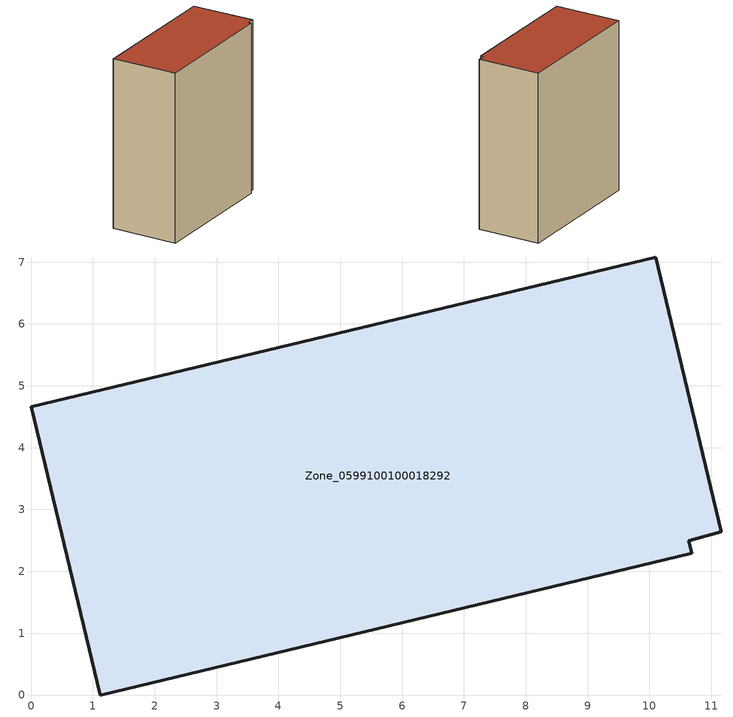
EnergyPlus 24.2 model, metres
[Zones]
Zone_0599100100018292
 floor ground (C_G): 10.63,2.5 10.69,2.29 1.11,0 0,4.67 10.1,7.08 11.16,2.64 z3.65
 wall outside (C_F): 11.16,2.64 10.1,7.08 0,4.67 1.11,0 10.69,2.29 10.63,2.5 11.16,2.64 z3.65:15.93
 roof outside (C_R): 10.69,2.29 10.63,2.5 11.16,2.64 10.1,7.08 0,4.67 1.11,0 z15.93
[BUILDING]
Pand.0599100100018292: North Axis=0; Terrain=City; Loads Convergence Tolerance Value=0.04; Temperature Convergence Tolerance Value=0.4; Solar Distribution=FullExterior; Maximum Number of Warmup Days=25; Minimum Number of Warmup Days=1
[Site:Location]
Rotterdam.The.Hague.AP_ZH_NLD Design_Conditions: Latitude=51.96; Longitude=4.45; Time Zone=1; Elevation=-4.5
[SITE:GROUNDTEMPERATURE:BUILDINGSURFACE]
18, 18, 18, 18, 18, 18, 18, 18, 18, 18, 18, 18
[MATERIAL] Thermal Absorptance=0.9; Solar Absorptance=0.7; Visible Absorptance=0.7
Name | Roughness | Thickness | Conductivity | Density | Specific Heat
G.TI.2015-2018 | MediumSmooth | 0.15 | 0.0428571 | 540 | 1210
F.TI.2015-2018 | Rough | 0.3 | 0.0666667 | 1920 | 840
R.TI.2015-2018 | MediumRough | 0.2 | 0.0333333 | 1500 | 1000
[CONSTRUCTION]
C_G: G.TI.2015-2018
C_F: F.TI.2015-2018
C_R: R.TI.2015-2018
[ZONE]
Zone_0599100100018292: Type=1; Multiplier=1; Ceiling Height=Autocalculate; Volume=Autocalculate; Floor Area=autocalculate; Part of Total Floor Area=Yes
[ZONEINFILTRATION:DESIGNFLOWRATE]
Infil_Zone_0599100100018292: Zone or ZoneList or Space or SpaceList=Zone_0599100100018292; Schedule=AlwaysOn; Design Flow Rate Calculation Method=Flow/Area; Flow Rate per Floor Area=0.0015; Constant Term Coefficient=1; Temperature Term Coefficient=0; Velocity Term Coefficient=0; Velocity Squared Term Coefficient=0
[HVACTEMPLATE:ZONE:IDEALLOADSAIRSYSTEM]
Zone_0599100100018292: Maximum Heating Supply Air Temperature=50; Minimum Cooling Supply Air Temperature=13; Maximum Heating Supply Air Humidity Ratio=0.0156; Minimum Cooling Supply Air Humidity Ratio=0.0077; Heating Limit=NoLimit; Cooling Limit=NoLimit; Dehumidification Control Type=ConstantSensibleHeatRatio; Cooling Sensible Heat Ratio=0.7; Dehumidification Setpoint=60; Humidification Control Type=None; Humidification Setpoint=30; Outdoor Air Method=None; Outdoor Air Flow Rate per Person=0.00944; Outdoor Air Flow Rate per Zone Floor Area=0; Outdoor Air Flow Rate per Zone=0; Demand Controlled Ventilation Type=None; Outdoor Air Economizer Type=NoEconomizer; Heat Recovery Type=None; Sensible Heat Recovery Effectiveness=0.7; Latent Heat Recovery Effectiveness=0.65
[ZONECONTROL:THERMOSTAT]
ThermostatControl_Zone_0599100100018292: Zone or ZoneList=Zone_0599100100018292; Control Type Schedule=DualSetpointControlType; Control 1=Thermostat_Zone_0599100100018292; Temperature Difference Between Cutout And Setpoint=0
[THERMOSTATSETPOINT:DUALSETPOINT]
Thermostat_Zone_0599100100018292: Heating Setpoint Temperature Schedule=HeatingSetpoint_Zone_0599100100018292; Cooling Setpoint Temperature Schedule=CoolingSetpoint_Zone_0599100100018292
[SCHEDULE:COMPACT]
HeatingSetpoint_Zone_0599100100018292: Through: 12/31, For: AllDays, Until: 24:00, 21
CoolingSetpoint_Zone_0599100100018292: Through: 12/31, For: AllDays, Until: 24:00, 24
DualSetpointControlType: Through: 12/31, For: AllDays, Until: 24:00, 4
AlwaysOn: Through: 12/31, For: AllDays, Until: 24:00, 1
